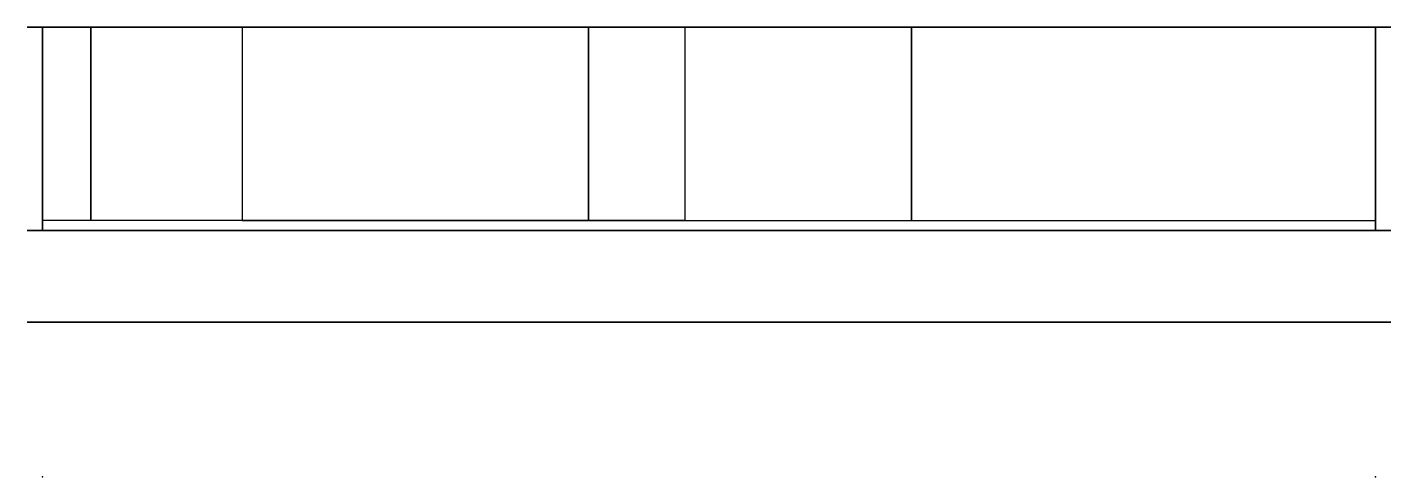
# Model space of a CAD drawing. Header units: centimetres. Extents: x -0.3 to 26.6, y 0 to 8.8.
import ezdxf

# ---------------------------------------------------------------- set-up
doc = ezdxf.new("R2010")
doc.units = ezdxf.units.CM
doc.header["$MEASUREMENT"] = 0
for name, color, linetype in [('DAQ-PDU AIO Rev1.1 Enclosure Base v21_Sketch1', 7, 'Continuous'), ('DAQ-PDU AIO Rev1.1 Enclosure Base v21_Sketch2', 7, 'Continuous'), ('DAQ-PDU AIO Rev1.1 Enclosure Base v21_Sketch3', 7, 'Continuous'), ('DAQ-PDU AIO Rev1.1 Enclosure Base v21_Sketch4', 7, 'Continuous'), ('DAQ-PDU AIO Rev1.1 Enclosure Base v21_Sketch5', 7, 'Continuous'), ('DAQ-PDU AIO Rev1.1 Enclosure Base v21_Sketch6', 7, 'Continuous'), ('DAQ-PDU AIO Rev1.1 Enclosure Base v21_Sketch7', 7, 'Continuous')]:
    doc.layers.add(name, color=color, linetype=linetype)

msp = doc.modelspace()

# ---------------------------------------------------------------- linework, layer by layer
at = {"layer": 'DAQ-PDU AIO Rev1.1 Enclosure Base v21_Sketch1'}
for p, q in [((-0.3, 4.84, 5.3), (26.55, 4.84, 5.3)), ((26.55, 4.84, -8.3), (-0.3, 4.84, -8.3)), ((-0.3, 4.84, -8.3), (-0.3, 4.84, 5.3)), ((0, 4.84, -8), (26.25, 4.84, -8)), ((0, 4.84, 5), (26.25, 4.84, 5)), ((26.25, 4.84, -8), (0, 4.84, -8)), ((0, 4.84, -8), (0, 4.84, 5)), ((0, 4.84, 5), (0, 4.84, -8)), ((26.25, 4.84, 5), (0, 4.84, 5)), ((0.8, 4.84, -7.2), (0, 4.84, -7.2)), ((0.8, 4.84, 4.2), (0, 4.84, 4.2)), ((0, 4.84, 4.2), (0, 4.84, 5)), ((0, 4.84, -7.2), (0, 4.84, -8)), ((0, 4.84, -8), (0.8, 4.84, -8)), ((0, 4.84, 5), (0.8, 4.84, 5)), ((0.8, 4.84, -8), (0.8, 4.84, -7.2)), ((0.8, 4.84, 5), (0.8, 4.84, 4.2)), ((25.45, 4.84, 4.2), (26.25, 4.84, 4.2)), ((26.25, 4.84, 5), (25.45, 4.84, 5)), ((25.45, 4.84, -8), (25.45, 4.84, -7.2)), ((25.45, 4.84, -7.2), (26.25, 4.84, -7.2)), ((26.25, 4.84, -8), (25.45, 4.84, -8)), ((25.45, 4.84, 5), (25.45, 4.84, 4.2)), ((26.25, 4.84, -8), (26.25, 4.84, 5)), ((26.25, 4.84, 5), (26.25, 4.84, -8)), ((26.25, 4.84, 4.2), (26.25, 4.84, 5)), ((26.25, 4.84, -7.2), (26.25, 4.84, -8)), ((26.55, 4.84, 5.3), (26.55, 4.84, -8.3))]:
    msp.add_line(p, q, dxfattribs=at)
at = {"layer": 'DAQ-PDU AIO Rev1.1 Enclosure Base v21_Sketch1', "extrusion": (0, -1, 5.55112e-17)}
for centre, radius in [((0.4, 4.6, -4.84), 0.25), ((0.4, -7.6, -4.84), 0.25), ((0.4, -7.6, -4.84), 0.15), ((0.4, 4.6, -4.84), 0.15), ((25.85, 4.6, -4.84), 0.25), ((25.85, -7.6, -4.84), 0.25), ((25.85, -7.6, -4.84), 0.15), ((25.85, 4.6, -4.84), 0.15)]:
    msp.add_circle(centre, radius, dxfattribs=at)
at = {"layer": 'DAQ-PDU AIO Rev1.1 Enclosure Base v21_Sketch1'}
msp.add_point((0, 4.84), dxfattribs=at)
at = {"layer": 'DAQ-PDU AIO Rev1.1 Enclosure Base v21_Sketch2'}
for p, q in [((26.55, 3.04, 5.3), (-0.3, 3.04, 5.3)), ((-0.3, 3.04, -8.3), (26.55, 3.04, -8.3)), ((-0.3, 3.04, 5.3), (-0.3, 3.04, -8.3)), ((26.25, 3.04, -8), (0, 3.04, -8)), ((0, 3.04, 5), (26.25, 3.04, 5)), ((0, 3.04, -8), (0, 3.04, 5)), ((26.25, 3.04, 5), (26.25, 3.04, -8)), ((26.55, 3.04, -8.3), (26.55, 3.04, 5.3))]:
    msp.add_line(p, q, dxfattribs=at)
msp.add_point((0, 3.04), dxfattribs=at)
at = {"layer": 'DAQ-PDU AIO Rev1.1 Enclosure Base v21_Sketch3'}
for p, q in [((26.25, 4.84, 5), (26.25, 8.84, 5)), ((26.25, 8.84, -8), (26.25, 4.84, -8)), ((26.25, 8.84, 5), (26.25, 8.84, -8)), ((26.25, 8.84, 4.2), (26.25, 8.84, -4.5)), ((26.25, 5.04, 4.2), (26.25, 8.84, 4.2)), ((26.25, 8.84, -4.5), (26.25, 5.04, -4.5)), ((26.25, 5.04, -8), (26.25, 5.04, -4.5)), ((26.25, 5.04, 5), (26.25, 5.04, 4.2)), ((26.25, 5.04, -4.5), (26.25, 5.04, 4.2)), ((26.25, 4.84, -8), (26.25, 4.84, 5))]:
    msp.add_line(p, q, dxfattribs=at)
for p in [(26.25, 5.04, 5), (26.25, 5.04, -8), (26.25, 0)]:
    msp.add_point(p, dxfattribs=at)
at = {"layer": 'DAQ-PDU AIO Rev1.1 Enclosure Base v21_Sketch4'}
for p, q in [((0, 5.04, 5), (0, 8.84, 5)), ((0, 4.84, 5), (0, 8.84, 5)), ((0, 8.84, 5), (3.93, 8.84, 5)), ((0, 8.84, 5), (26.25, 8.84, 5)), ((3.93, 8.84, 5), (3.93, 5.04, 5)), ((17.116, 8.84, 5), (3.93, 8.84, 5)), ((3.93, 8.84, 5), (3.93, 5.04, 5)), ((26.25, 8.84, 5), (17.116, 8.84, 5)), ((17.116, 5.04, 5), (17.116, 8.84, 5)), ((17.116, 8.84, 5), (17.116, 5.04, 5)), ((26.25, 8.84, 5), (26.25, 4.84, 5)), ((26.25, 5.04, 5), (26.25, 8.84, 5)), ((3.93, 5.04, 5), (0, 5.04, 5)), ((26.25, 4.84, 5), (0, 4.84, 5)), ((3.93, 5.04, 5), (17.116, 5.04, 5)), ((17.116, 5.04, 5), (26.25, 5.04, 5))]:
    msp.add_line(p, q, dxfattribs=at)
msp.add_point((0, 0, 5), dxfattribs=at)
at = {"layer": 'DAQ-PDU AIO Rev1.1 Enclosure Base v21_Sketch5'}
for p, q in [((0, 8.84, -8), (0, 4.84, -8)), ((26.25, 8.84, -8), (0, 8.84, -8)), ((0, 8.84, -8), (0.95, 8.84, -8)), ((0, 5.04, -8), (0, 8.84, -8)), ((0.95, 5.04, -8), (0.95, 8.84, -8)), ((0.95, 8.84, -8), (0.95, 5.04, -8)), ((0.95, 8.84, -8), (10.75, 8.84, -8)), ((10.75, 8.84, -8), (10.75, 5.04, -8)), ((10.75, 5.04, -8), (10.75, 8.84, -8)), ((10.75, 8.84, -8), (12.65, 8.84, -8)), ((26.25, 8.84, -8), (12.65, 8.84, -8)), ((12.65, 8.84, -8), (12.65, 5.04, -8)), ((12.65, 8.84, -8), (12.65, 5.04, -8)), ((26.25, 4.84, -8), (26.25, 8.84, -8)), ((26.25, 5.04, -8), (26.25, 8.84, -8)), ((0.95, 5.04, -8), (0, 5.04, -8)), ((0, 4.84, -8), (26.25, 4.84, -8)), ((10.75, 5.04, -8), (0.95, 5.04, -8)), ((12.65, 5.04, -8), (10.75, 5.04, -8)), ((12.65, 5.04, -8), (26.25, 5.04, -8))]:
    msp.add_line(p, q, dxfattribs=at)
msp.add_point((0, 0, -8), dxfattribs=at)
at = {"layer": 'DAQ-PDU AIO Rev1.1 Enclosure Base v21_Sketch6'}
for p, q in [((-0.3, 3.04, 5.3), (-0.3, 3.04, -8.3)), ((26.55, 3.04, 5.3), (-0.3, 3.04, 5.3)), ((26.55, 3.04, 5.3), (-0.3, 3.04, 5.3)), ((26.55, 3.04, -8.3), (-0.3, 3.04, -8.3)), ((-0.3, 3.04, -8.3), (26.55, 3.04, -8.3)), ((-0.3, 3.04, -8.3), (1.7, 3.04, -8.3)), ((-0.3, 3.04, 5.3), (1.7, 3.04, 5.3)), ((1.7, 3.04, -10.3), (1.7, 3.04, -9.3)), ((1.7, 3.04, 7.3), (1.7, 3.04, 6.3)), ((26.55, 3.04, 5.3), (24.55, 3.04, 5.3)), ((24.55, 3.04, 7.3), (24.55, 3.04, 6.3)), ((24.55, 3.04, -10.3), (24.55, 3.04, -9.3)), ((26.55, 3.04, -8.3), (24.55, 3.04, -8.3)), ((26.55, 3.04, -8.3), (26.55, 3.04, 5.3))]:
    msp.add_line(p, q, dxfattribs=at)
at = {"layer": 'DAQ-PDU AIO Rev1.1 Enclosure Base v21_Sketch6', "extrusion": (0, -1, 0)}
for centre, radius in [((1.7, -8.3, -3.04), 2), ((1.7, 5.3, -3.04), 2), ((1.7, 6.3, -3.04), 0.25), ((1.7, -9.3, -3.04), 0.25), ((24.55, -8.3, -3.04), 2), ((24.55, 5.3, -3.04), 2), ((24.55, 6.3, -3.04), 0.25), ((24.55, -9.3, -3.04), 0.25)]:
    msp.add_circle(centre, radius, dxfattribs=at)
for centre, start, end in [((1.7, -8.3, -3.04), 180, 270), ((24.55, 5.3, -3.04), 360, 90), ((24.55, -8.3, -3.04), 270, 0)]:
    msp.add_arc(centre, 2, start, end, dxfattribs=at)
at = {"layer": 'DAQ-PDU AIO Rev1.1 Enclosure Base v21_Sketch6', "extrusion": (-5.30537e-14, -1, 2.99136e-14)}
msp.add_arc((1.7, 5.3, -3.04), 2, 90, 180, dxfattribs=at)
at = {"layer": 'DAQ-PDU AIO Rev1.1 Enclosure Base v21_Sketch6'}
msp.add_point((0, 3.04), dxfattribs=at)
at = {"layer": 'DAQ-PDU AIO Rev1.1 Enclosure Base v21_Sketch7'}
for p, q in [((-0.3, 8.84, 5.3), (3.93, 8.84, 5.3)), ((-0.3, 8.84, 5.3), (0, 8.84, 5.3)), ((-0.3, 8.84, -8.3), (-0.3, 8.84, 5.3)), ((0.95, 8.84, -8.3), (-0.3, 8.84, -8.3)), ((0, 8.84, -8), (0.95, 8.84, -8)), ((3.93, 8.84, 5), (0, 8.84, 5)), ((0, 8.84, 5), (0, 8.84, -8)), ((0.25, 8.84, 5.4), (0.25, 8.84, 5.3)), ((0.25, 8.84, -8.4), (0.25, 8.84, -8.3)), ((0.95, 8.84, -8), (0.95, 8.84, -8.3)), ((3.93, 8.84, 5.3), (3.93, 8.84, 5)), ((26, 8.84, -8.3), (25.45, 8.84, -8.3)), ((26, 8.84, 5.3), (25.45, 8.84, 5.3)), ((26, 8.84, 5.4), (26, 8.84, 5.3)), ((26, 8.84, -8.4), (26, 8.84, -8.3)), ((26, 8.84, 5.3), (26.55, 8.84, 5.3)), ((26, 8.84, -8.3), (26.55, 8.84, -8.3))]:
    msp.add_line(p, q, dxfattribs=at)
at = {"layer": 'DAQ-PDU AIO Rev1.1 Enclosure Base v21_Sketch7', "extrusion": (0, 1, 0)}
for centre, radius in [((-0.25, -8.3, 8.84), 0.55), ((-0.25, 5.3, 8.84), 0.55), ((-0.25, 5.4, 8.84), 0.25), ((-0.25, -8.4, 8.84), 0.25), ((-26, 5.3, 8.84), 0.55), ((-26, -8.3, 8.84), 0.55), ((-26, -8.4, 8.84), 0.25), ((-26, 5.4, 8.84), 0.25)]:
    msp.add_circle(centre, radius, dxfattribs=at)
at = {"layer": 'DAQ-PDU AIO Rev1.1 Enclosure Base v21_Sketch7'}
msp.add_point((0, 8.84), dxfattribs=at)

doc.saveas('drawing.dxf')
